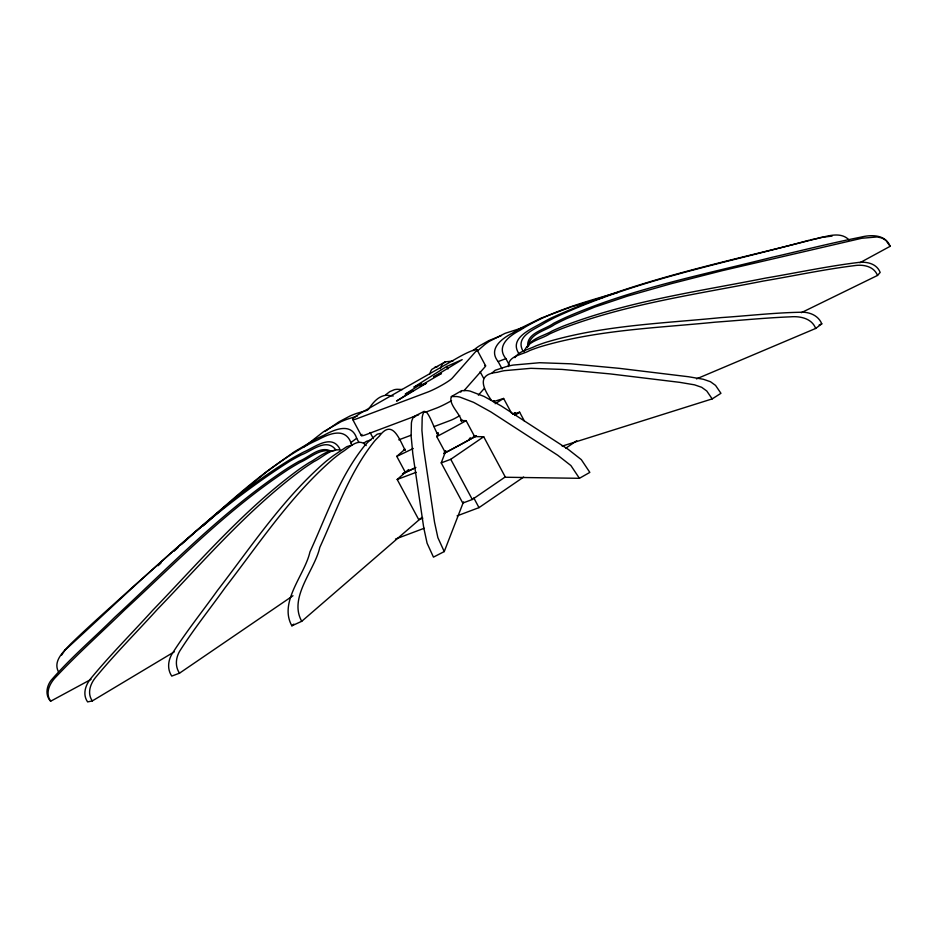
<?xml version="1.0" encoding="UTF-8"?>
<svg xmlns="http://www.w3.org/2000/svg" width="937" height="937" viewBox="0 0 937 937"><rect width="100%" height="100%" fill="white"/><g stroke="black" fill="none" stroke-linecap="round" stroke-linejoin="round"><path stroke-width="1.41" d="M528.55 345.999C529.604 333.244 545.978 330.773 554.657 324.46A298.165 295.811 -45.2 0 1 566.475 318.685L594.69 307.102L627.509 296.104L671.325 283.665L722.24 270.664L861.771 238.267L877.114 236.944L882.057 238.01L885.793 240.329M460.781 392.111L461.789 390.635L466.813 390.588A298.165 62.053 60.3 0 1 470.233 391.139L484.066 396.445L501.26 405.967L568.232 449.373L581.303 459.622L589.83 472.389L579.417 478.315L504.551 477.238M524.158 351.879C527.168 340.998 541.153 339.37 549.515 333.97A298.165 281.674 41.4 0 1 561.04 328.969C625.975 304.092 695.406 294.499 763.28 281.053C793.569 275.946 823.67 269.458 854.169 265.675C863 264.222 873.881 266.096 877.512 275.443L801.334 312.677M429.591 374.296L430.797 371.075A298.165 40.689 62.8 0 1 431.91 369.33L445.298 361.834L452.911 361.085M440.378 368.733L441.585 365.524A298.165 40.689 62.8 0 1 442.709 363.779L445.298 361.834M462 419.776L460.629 420.561L466.111 420.666L474.731 436.736A132.913 15.964 -28.2 0 1 445.356 452.653L436.736 436.583L438.211 432.707L436.794 433.433M474.192 436.572L483.703 436.747L505.254 476.945L472.307 499.491L462.773 503.075L441.222 462.89L445.754 451.048M445.356 452.653L445.907 451.201M527.086 347.334C531.712 337.894 543.858 336.043 552.174 330.96A298.165 281.674 41.4 0 1 563.699 325.959C628.622 301.082 698.053 291.489 765.927 278.031C796.227 272.936 826.329 266.448 856.828 262.665C865.659 261.212 876.528 263.074 880.171 272.433L877.512 275.443M414.74 417.059L413.451 416.836L411.987 420.291A298.165 40.689 62.8 0 0 411.402 423.02L411.132 435.963L412.819 453.895L423.735 527.672L427.085 543.202L433.456 557.128L444.243 551.577L463.51 501.869M514.905 357.676C519.379 350.707 528.761 349.606 535.659 346.011A298.165 233.571 53 0 1 545.521 342.45C602.409 325.268 662.459 323.476 721.209 317.596C747.656 315.839 774.044 312.735 800.549 312.255C809.181 311.728 818.399 315.371 821.784 323.862L815.694 328.442L696.484 378.888M61.42 655.314L65.004 650.173M492.042 373.008L495.134 370.291L506.015 366.718A298.165 157.299 57.5 0 1 513.066 365.079L539.653 362.724L570.891 363.814L619.181 368.335L688.59 376.756L703.3 379.251L710.469 381.722L715.552 385.4L720.951 393.306L712.179 398.904L562.153 446.129M368.276 409.621C372.13 403.824 376.803 397.534 383.877 395.66A298.165 62.053 60.3 0 1 386.77 395.227L393.224 396M438.539 434.054C436.138 436.818 426.616 401.013 422.786 414.74A298.165 40.689 62.8 0 0 422.189 417.457L421.919 430.399L423.606 448.331L434.522 522.12L437.872 537.639L444.243 551.577M464.038 390.647L485.155 366.695A16.843 2.026 -28.2 0 0 484.745 365.571M478.362 395.156L484.406 388.316M64.899 650.255C137.352 584.255 207.311 513.581 290.411 460.84A298.165 281.674 41.4 0 1 301.409 454.855C311.576 451.107 326.392 437.509 335.68 449.701M477.413 351L484.206 345.05A298.165 138.512 65.4 0 1 489.243 341.396L505.078 333.338L524.17 327.224M158.107 565.702L160.895 563.149M173.872 551.331L178.065 547.536M181.274 544.631L194.006 533.188M195.962 531.443C231.767 500.405 266.612 467.059 308.578 444.349A298.165 233.571 53 0 1 317.924 439.804C329.789 433.327 346.456 426.651 351.703 444.923M203.024 525.985L212.875 517.236M385.915 394.618L389.769 391.643L394.278 389.722A298.165 62.053 60.3 0 1 397.183 389.3L402.36 389.534M216.834 513.757L227.691 504.258M415.899 467.458A132.913 15.964 -28.2 0 1 405.393 472.435L396.773 456.366L405.042 449.186L403.742 449.772M422.81 518.126L418.745 519.648L397.194 479.463L408.591 469.566M380.668 433.362L377.131 434.241L369.365 440.765A298.165 138.512 65.4 0 0 364.868 445.391C339.51 476.699 326.533 515.748 309.924 551.952C304.888 574.803 278.453 601.952 291.875 625.811L293.831 624.124M291.875 625.811L301.737 621.301L421.884 517.411M231.603 500.897L235.492 497.547M304.232 446.832L323.511 431.723L341.033 421.709A298.165 157.299 57.5 0 1 347.568 419.097L357.302 416.075M236.464 496.704L265.476 472.74M472.962 350.684L474.345 349.56A298.165 138.512 65.4 0 1 479.369 345.905L488.891 340.599L501.471 335.563M350.579 442.826L356.657 438.247C351.445 422.118 334.31 429.544 324.003 435.225A298.165 233.571 53 0 0 314.656 439.769L294.031 451.974L265.827 472.33M324.893 431.5L338.866 421.896L349.817 416.11A298.165 157.299 57.5 0 1 356.341 413.498L367.374 410.23M441.222 462.89L450.756 459.306L483.703 436.747M514.881 415.407L519.613 412.163L524.322 420.959M457.092 515.877L478.994 507.631L523.654 477.062M565.889 448.155L576.747 440.718M352.265 444.981L346.807 446.668L333.677 455.464A298.165 219.633 69.4 0 0 325.83 461.496C283.079 498.437 251.62 546.189 217.349 590.626C202.626 611.182 186.791 630.988 173.099 652.269C168.168 659.238 166.739 668.749 171.764 676.092L179.517 673.176L292.976 595.745M493.003 401.411L494.15 400.673M446.691 366.461L413.873 387.168L421.627 383.76L405.217 394.114L412.959 390.706L396.55 401.059L426.452 383.21L420.057 386.021L441.444 373.476L433.702 376.885L462.187 359.644L446.691 366.461L448.015 368.944M514.905 412.912L513.207 413.99M334.462 450.592C324.858 450.849 317.397 458.451 309.21 462.609A298.165 274.26 78.3 0 0 299.008 469.39C244.1 509.482 199.593 561.626 152.661 610.35C132.457 632.627 111.175 653.979 91.943 677.135C85.981 683.752 81.906 693.813 87.609 701.907L92.318 700.923L174.341 651.789M461.59 421.568C460.957 414.423 448.027 404.21 451.388 396.574L461.789 390.635M473.525 436.173L474.181 435.799M476.394 435.846L475.071 436.595M859.885 262.747L890.15 246.302C885.406 234.285 871.176 234.543 860.681 237.178C831.084 243.07 801.803 250.519 772.381 257.23C702.773 274.799 631.433 288.619 565.386 317.596A298.165 295.811 -45.2 0 0 553.568 323.37C544.784 329.812 526.149 332.787 527.754 346.795M331.171 451.283C319.95 445.157 308.929 457.561 298.926 461.355A298.165 295.811 -45.2 0 0 287.624 468.113C223.814 510.115 170.534 565.702 114.689 617.319C94.087 637.781 71.856 656.72 52.659 678.552C46.838 684.49 44.426 694.727 50.645 701.216L91.053 679.384M445.661 451.283L444.302 451.997M443.705 453.555L445.063 452.852M413.451 416.836L424.238 411.284M405.03 472.646L402.512 473.817M819.161 324.975L821.784 323.862M434.51 367.398L437.649 366.59M570.656 307.125L540.754 318.287L520.515 328.219A298.165 219.633 69.4 0 0 512.152 333.279C501.775 338.538 487.884 349.009 498.144 361.577L505.898 358.66L509.271 364.938M418.616 414.822L365.793 434.709A16.843 2.026 -28.2 0 1 361.998 434.358M425.222 412.339L436.232 408.192A16.843 2.026 -28.2 0 0 451.54 400.649M398.775 439.863L410.886 435.307M433.995 426.616L450.51 420.397A7.66 0.925 -28.2 0 0 459.739 415.571M397.194 479.463L416.18 472.318M395.484 539.068L424.238 528.245M571.863 306.715L604.494 296.947M370.935 439.933L366.519 441.315A132.913 15.964 -28.2 0 0 363.673 443.178M493.319 401.68L503.626 398.459L511.59 413.299M512.75 414.306L519.613 412.163M612.248 294.019C583.54 302.241 554.505 310.721 528.269 325.291A298.165 219.633 69.4 0 0 519.906 330.351C509.529 335.622 495.638 346.093 505.898 358.66M613.536 293.656L617.542 292.555M808.877 240.305C723.704 263.555 635.544 279.94 555.091 317.409A298.165 274.26 78.3 0 0 544.374 323.206C534.968 329.367 514.8 336.137 522.928 350.988M810.388 239.778C822.475 238.595 839.189 229.378 849.332 240.212M820.613 237.541C729.806 261.341 636.153 279.121 550.394 318.381A298.165 274.26 78.3 0 0 539.665 324.179C528.995 330.152 508.393 339.124 519.449 354.432M451.388 396.574L456.401 396.527A298.165 62.053 60.3 0 1 459.821 397.065L473.653 402.371L490.847 411.893L557.82 455.312L570.902 465.56L579.417 478.315M820.789 237.506L832.103 236.077M473.361 436.712L474.731 436.736M329.332 450.802C318.416 449.373 309.468 458.369 300.016 462.445A298.165 295.811 -45.2 0 0 288.713 469.191C228.277 508.779 177.62 561.052 124.762 609.835C101.992 632.065 78.193 653.288 56.384 676.479C49.977 682.757 44.707 692.841 50.645 701.216M340.623 449.947C330.456 448.53 322.469 457.572 313.918 461.636A298.165 274.26 78.3 0 0 303.717 468.406C248.809 508.51 204.301 560.654 157.369 609.378C137.153 631.655 115.872 653.007 96.652 676.163C90.69 682.78 86.614 692.83 92.318 700.923M890.15 246.302L886.261 240.903M366.191 445.59C358.496 436.525 348.423 448.636 341.431 452.548A298.165 219.633 69.4 0 0 333.584 458.58C290.833 495.521 259.373 543.273 225.103 587.71C210.38 608.265 194.545 628.071 180.853 649.341C175.922 656.322 174.493 665.832 179.517 673.176M339.698 448.694C331.511 433.573 314.539 447.394 304.068 451.845A298.165 281.674 41.4 0 0 293.058 457.818C234.426 493.026 185.163 541.305 133.862 586.012C112.768 605.314 91.158 624.077 70.638 644C64.091 651.168 52.8 660.655 58.352 671.583M815.694 328.442C811.782 318.299 800.151 316.003 790.465 316.835C765.306 317.842 740.23 320.372 715.13 322.176C656.368 328.055 596.33 329.847 539.443 347.03A298.165 233.571 53 0 0 529.569 350.59C522.436 354.772 507.924 355.709 508.404 366.543M712.179 398.904L706.767 390.998L701.696 387.309L694.528 384.838L679.817 382.355L610.397 373.933L562.118 369.412L530.869 368.323L504.293 370.677A298.165 157.299 57.5 0 0 497.231 372.317C477.238 374.179 482.098 386.876 491.164 399.97M498.144 361.577L502.08 368.909M476.945 349.665L485.565 365.735M480.119 371.743L483.492 378.021M473.771 497.887L478.994 507.631M450.756 459.306L472.307 499.491M405.299 450.556C399.139 438.832 392.392 418.452 379.239 436.255A298.165 138.512 65.4 0 0 374.73 440.882C349.384 472.189 336.406 511.251 319.786 547.442C314.75 570.293 288.315 597.443 301.737 621.301M370.08 432.472L373.394 438.657M352.71 419.507L361.331 435.588M356.657 438.247L358.906 442.44M470.526 437.848A109.887 13.2 -28.2 0 1 469.367 438.493M515.139 412.772A133.218 15.999 -28.2 0 1 512.797 414.248M476.312 435.892A133.218 15.999 -28.2 0 1 443.833 453.496M414.154 468.336A133.218 15.999 -28.2 0 1 403.062 473.572M503.626 398.459A132.913 15.964 -28.2 0 1 495.146 403.695M466.111 420.666A132.913 15.964 -28.2 0 1 436.736 436.583M413.264 448.472A132.913 15.964 -28.2 0 1 396.773 456.366M476.535 350.614L452.407 377.986A16.843 2.026 -28.2 0 1 427.612 392.123L357.173 418.628A16.843 2.026 -28.2 0 1 363.497 411.46L458.064 357.571A16.843 2.026 -28.2 0 1 476.535 350.614"/></g></svg>
